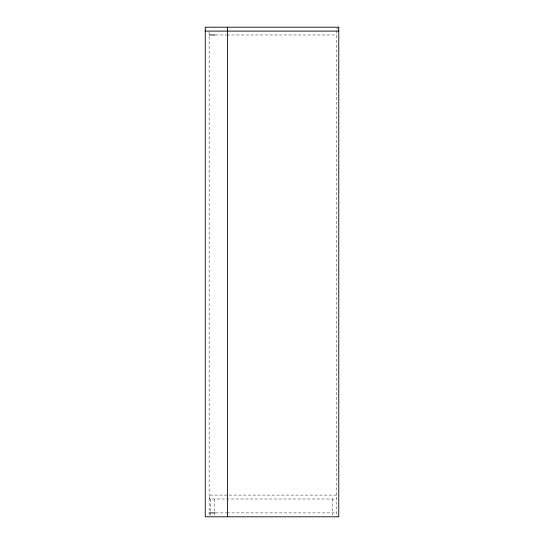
<?xml version="1.0" encoding="UTF-8"?>
<svg xmlns="http://www.w3.org/2000/svg" width="544" height="544" viewBox="0 0 544 544"><rect width="100%" height="100%" fill="white"/><g stroke="black" fill="none" stroke-linecap="round" stroke-linejoin="round"><path stroke-width="0.41" stroke-dasharray="2.72 2.04" d="M336.539 28.866L338.021 28.866M215.567 34.986L226.773 34.986M226.97 34.986L336.539 34.986M336.539 495.101L209.685 495.101L209.685 498.998L336.539 498.998M215.567 512.904L226.773 512.904M226.97 512.904L336.539 512.904M336.539 30.566L336.539 516.8M332.642 498.998L332.642 515.107M214.696 498.998L214.696 511.714M214.696 512.564L214.696 515.107M210.8 498.998L210.8 515.107M209.134 31.872L209.134 511.707M209.134 512.557L209.134 516.8"/><path stroke-width="0.82" d="M205.238 31.096L338.762 31.096M209.134 34.986L215.077 34.986M209.134 512.904L215.077 512.904M227.494 27.2L227.494 516.8M338.762 27.2L205.238 27.2L205.238 516.8L338.762 516.8L338.762 27.2"/></g></svg>
